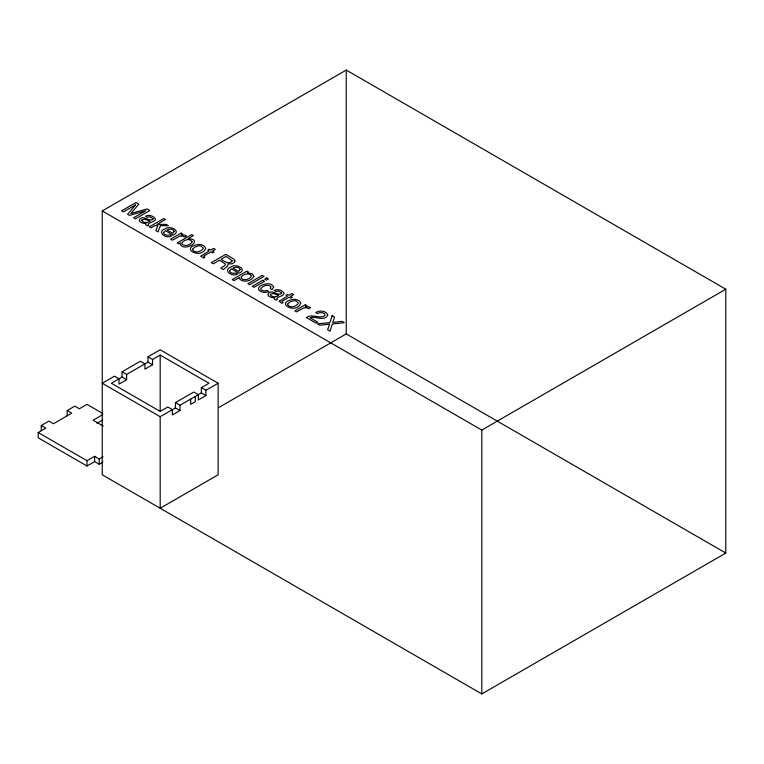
<?xml version="1.0" encoding="UTF-8"?>
<svg xmlns="http://www.w3.org/2000/svg" width="764" height="764" viewBox="0 0 764 764"><rect width="100%" height="100%" fill="white"/><g stroke="black" fill="none" stroke-linecap="round" stroke-linejoin="round"><path stroke-width="1.15" d="M102.242 210.94L346.245 70.068L725.8 289.203L725.8 553.06L481.797 693.932L102.242 474.797L102.242 210.94L481.797 430.075L725.8 289.203M122.068 371.801L140.366 361.229L144.94 363.874L144.94 369.155L152.561 364.753L152.561 359.472L160.182 355.069L208.983 383.241L201.352 387.644L201.352 392.925L205.927 395.571L205.927 390.28L218.132 383.241L218.132 474.797L160.182 508.251L160.182 416.695L102.242 383.241L114.438 376.203L119.012 378.839L119.012 384.12L126.643 379.718L126.643 374.436L122.068 371.801L122.068 377.082L126.643 379.718M152.561 364.753L147.987 362.117L147.987 356.836L160.182 349.788L218.132 383.241M122.068 377.082L111.391 383.241L160.182 411.414L167.813 407.011L172.387 409.657L172.387 414.938L180.008 410.535L180.008 405.254L175.433 402.609L175.433 407.89L180.008 410.535M126.643 374.436L147.987 362.117M41.246 430.781L41.246 425.5L48.877 421.098L53.451 423.743L71.749 413.171L67.175 410.535L67.175 415.817M67.175 410.535L74.796 406.133L79.37 408.769L86.991 404.376L102.777 413.486M103.006 462.039L99.196 464.235L94.621 461.59L86.991 465.992L38.2 437.82L38.2 432.539L45.821 428.136L41.246 425.5M102.796 414.613L93.093 420.219L103.255 426.083M96.971 423.256L102.796 419.894M175.433 402.609L193.731 392.047L198.306 394.682L198.306 399.973L205.927 395.571M160.182 416.695L175.433 407.89M180.008 405.254L201.352 392.925M38.2 432.539L86.991 460.711L94.621 456.309L99.196 458.954L103.006 456.748M218.58 407.632L346.245 333.925L725.8 553.06M147.987 356.836L152.561 359.472M201.352 387.644L205.927 390.28M481.797 430.075L481.797 693.932M346.245 70.068L346.245 333.925M195.259 396.449L195.259 401.73L190.685 404.366L190.685 399.085M160.182 355.069L160.182 410.984M99.196 458.954L99.196 464.235M94.621 456.309L94.621 461.59M86.991 460.711L86.991 465.992M273.636 287.121L272.003 289.613L270.284 288.62L270.933 286.576C267.973 283.874 262.94 285.688 260.849 288.601A3.066 1.767 0 0 0 261.269 290.005L264.287 291.055L267.018 290.501L268.737 291.495L266.407 292.24A5.109 2.951 0 0 1 263.15 292.287C249.456 288.324 270.466 278.764 273.636 287.121M200.961 256.121L203.52 258.137L204.914 257.334L203.682 256.532L204.045 255.892L210.912 251.929L212.593 252.903L214.044 252.063L212.363 251.098L215.295 249.398L213.509 248.367L210.568 250.067L209.145 249.245L207.703 250.076L209.126 250.898L200.961 256.121M279.232 301.312L281.792 303.337L283.186 302.525L281.964 301.723L282.327 301.083L289.193 297.12L290.874 298.094L292.316 297.253L290.635 296.289L293.577 294.589L291.781 293.557L288.849 295.257L287.426 294.436L285.975 295.267L287.407 296.088L279.232 301.312M163.62 232.648C163.935 235.283 167.803 235.579 169.866 234.901L171.604 235.904C166.227 239.524 156.095 231.836 165.196 228.78C169.77 225.017 181.975 231.12 173.142 235.178L165.435 230.728L163.62 232.648M229.592 270.743C229.916 273.378 233.774 273.665 235.837 272.987L237.575 273.989C232.199 277.609 222.076 269.931 231.167 266.865C235.742 263.112 247.947 269.214 239.122 273.273L231.406 268.823L229.592 270.743M152.981 218.714L152.934 219.297C149.056 222.123 144.004 214.942 139.869 218.943C137.358 222.257 143.823 223.804 146.182 223.432L145.523 224.167L146.201 225.304L147.595 225.905L148.894 225.151C145.399 223.05 155.245 222.228 155.493 219.249L155.388 218.724C153.316 215.754 148.789 214.35 145.542 216.222L147.185 217.177L150.183 216.842L152.981 218.714M281.591 292.965L281.534 293.548C277.657 296.365 272.605 289.184 268.47 293.195C265.958 296.508 272.423 298.046 274.792 297.673L274.123 298.418L274.801 299.555L276.196 300.156L277.504 299.402C274.009 297.301 283.845 296.47 284.093 293.5L283.998 292.975C281.926 290.005 277.399 288.591 274.142 290.473L275.794 291.428L278.784 291.094L281.591 292.965M192.604 249.226L192.538 249.752C194.763 253.724 201.61 251.728 203.3 248.243L201.152 246.142A3.4 1.967 0 0 0 198.392 245.893L194.667 247.192L192.604 249.226M287.656 304.11L287.589 304.635C289.823 308.608 296.671 306.612 298.352 303.117L296.212 301.026A3.4 1.967 0 0 0 293.443 300.768L289.718 302.067L287.656 304.11M235.025 260.868L234.338 262.444L232.008 263.781L227.844 263.991L227.806 265.862L223.336 269.577L220.939 268.193L225.151 265.223L225.437 263.952L219.488 260.218L213.299 263.79L211.351 262.663L225.781 254.326L233.841 259.12L235.025 260.868M192.127 241.634C190.771 245.148 184.353 247.202 181.842 243.706L181.803 243.057C183.561 239.781 190.007 237.89 192.127 241.634M180.161 243.095C182.09 253.782 205.516 239.676 188.145 238.588L193.378 235.57L191.659 234.577L177.181 242.933L178.814 243.878L180.161 243.095M205.659 248.443C200.798 260.238 178.852 247.488 198.392 244.49A6.141 3.543 0 0 1 202.403 245.11L204.465 246.285L205.659 248.443M300.71 303.318C295.859 315.112 273.913 302.372 293.443 299.373A6.141 3.543 0 0 1 297.454 299.985L299.526 301.169L300.71 303.318M141.789 220.061L141.684 220.605C143.489 223.203 147.748 223.002 150.059 221.092L144.625 219.201L141.789 220.061M270.389 294.312L270.294 294.856C272.089 297.454 276.348 297.253 278.659 295.343L273.226 293.452L270.389 294.312M174.202 231.406L172.731 233.316L166.886 229.945C169.102 228.808 173.151 228.627 174.202 231.406M240.173 269.491L238.702 271.411L232.858 268.04C235.073 266.894 239.132 266.722 240.173 269.491M232.285 260.763C229.907 265.213 223.814 261.173 221.121 259.273L226.058 256.427L232.285 260.763M327.794 315.102C324.452 321.816 315.513 315.876 310.022 317.7L317.7 322.131L316.029 323.096L306.374 317.518C312.084 313.326 319.39 319.323 324.881 315.599L324.862 313.975L323.01 312.801L320.049 312.581L317.595 313.517L315.79 312.476C319.39 310.136 326.371 310.499 327.794 315.102M253.877 276.358C251.623 281.19 243.019 283.138 239.447 278.688L239.409 277.494L234.032 280.598L232.266 279.576L246.925 271.115L248.653 272.108L247.249 272.91L252.216 273.808L253.877 276.358M332.101 315.713L329.914 322.57L317.346 323.86L319.705 325.216L329.637 324.098L327.594 329.771L330.019 331.175L332.34 323.974L344.211 322.704L341.89 321.367L332.712 322.437L334.546 317.127L332.101 315.713M160.383 225.638L158.052 231.893L155.799 230.585L157.814 225.628L154.977 225.552L151.033 227.834L149.333 226.851L163.763 218.523L165.463 219.507L157.078 224.339L166.094 224.377L168.347 225.686L160.383 225.638M241.338 276.721L241.09 277.991C243.678 281.314 249.494 279.414 251.385 276.253L251.366 275.613C248.93 272.28 243.706 274.209 241.338 276.721M135.6 204.867L127.569 214.292L129.508 215.41L145.79 210.759L133.585 217.759L135.438 218.838L149.868 210.501L147.099 208.906L130.787 213.576L138.838 204.131L136.04 202.517L121.61 210.845L123.472 211.924L135.6 204.867M181.192 233.096L170.668 239.17L172.435 240.192L179.721 236.191L182.701 236.105L184.63 237.021L186.492 235.942L184.792 235.131L181.049 235.121L182.873 234.07L181.192 233.096M262.262 275.393L247.832 283.721L249.599 284.743L264.029 276.415L262.262 275.393M262.73 280.235L252.254 286.28L254.049 287.312L264.525 281.267L262.73 280.235M266.684 277.943L264.678 279.099L266.483 280.14L268.479 278.984L266.684 277.943M305.323 304.769L294.799 310.843L296.566 311.865L303.852 307.863L306.832 307.768L308.761 308.694L310.623 307.615L308.923 306.794L305.18 306.784L307.004 305.734L305.323 304.769"/></g></svg>
